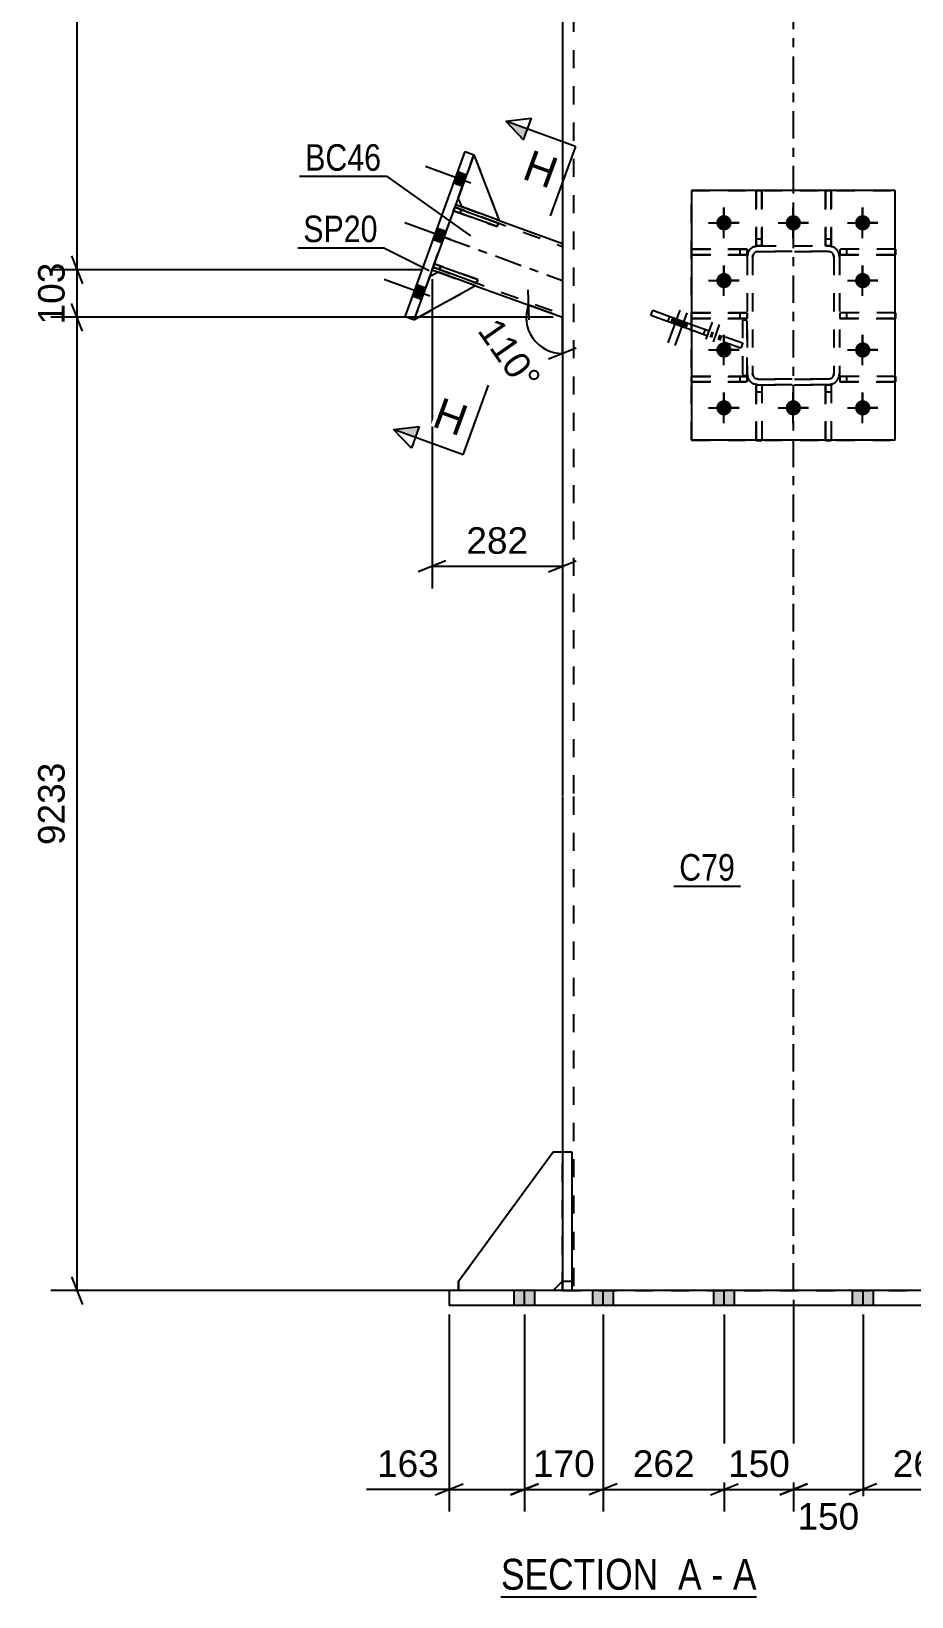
# Model space of a CAD drawing. Header units: millimetres. Extents: x 0 to 841, y 0 to 594.
# Drawn here: x 304.4 to 399.6, y 255.6 to 424.8 of the extents above; entities that cross this region are included whole.
import ezdxf

# ---------------------------------------------------------------- set-up
doc = ezdxf.new("R2010")
doc.units = ezdxf.units.MM
doc.linetypes.add('DXK_LINE_DOT2', pattern=[3.9198, 1.9599, -1.9599])
doc.linetypes.add('DXK_LINE_DOT3', pattern=[5.9187, 2.979, -0.9799, 0.9799, -0.9799])
doc.styles.add('Arial', font='arial.ttf', dxfattribs={"height": 0.2})
doc.styles.add('Arial Narrow', font='ARIALN.TTF', dxfattribs={"height": 0.2})

# ---------------------------------------------------------------- blocks, each defined once
blk = doc.blocks.new('Unknown-284856934-11 - 4300')
at = {"color": 6, "linetype": 'Continuous'}
blk.add_line((355.2, 255.56), (382.84, 255.56), dxfattribs=at)
at = {"color": 0, "linetype": 'Continuous'}
for points in [[(373.3, 256.31), (373.3, 259.81), (355.2, 259.81), (355.2, 256.31)], [(376.91, 256.31), (376.91, 259.81), (374.35, 259.81), (374.35, 256.31)], [(379.24, 256.31), (379.24, 259.81), (377.96, 259.81), (377.96, 256.31)], [(382.84, 256.31), (382.84, 259.81), (380.29, 259.81), (380.29, 256.31)]]:
    blk.add_wipeout(points, dxfattribs=at)
at = {"color": 7, "linetype": 'Continuous', "style": 'Arial Narrow'}
for s, p in [('SECTION ', (355.2, 256.31)), ('A', (374.35, 256.31)), ('A', (380.29, 256.31)), ('-', (377.96, 256.31))]:
    blk.add_text(s, height=3.34, dxfattribs=at).set_placement(p)
blk = doc.blocks.new('Bolt-284856934-4307 - 4300')
at = {"linetype": 'Continuous'}
for points in [[(356.62, 287.05), (358.87, 287.05), (358.87, 288.65), (356.62, 288.65)], [(356.62, 287.05), (358.87, 287.05), (358.87, 288.65), (356.62, 288.65)], [(356.62, 287.05), (358.87, 287.05), (358.87, 288.65), (356.62, 288.65)], [(356.62, 287.05), (358.87, 287.05), (358.87, 288.65), (356.62, 288.65)], [(356.62, 287.05), (358.87, 287.05), (358.87, 288.65), (356.62, 288.65)], [(356.62, 287.05), (358.87, 287.05), (358.87, 288.65), (356.62, 288.65)], [(356.62, 287.05), (358.87, 287.05), (358.87, 288.65), (356.62, 288.65)], [(356.62, 287.05), (358.87, 287.05), (358.87, 288.65), (356.62, 288.65)], [(365.12, 287.05), (367.37, 287.05), (367.37, 288.65), (365.12, 288.65)], [(365.12, 287.05), (367.37, 287.05), (367.37, 288.65), (365.12, 288.65)], [(365.12, 287.05), (367.37, 287.05), (367.37, 288.65), (365.12, 288.65)], [(365.12, 287.05), (367.37, 287.05), (367.37, 288.65), (365.12, 288.65)], [(378.22, 287.05), (380.47, 287.05), (380.47, 288.65), (378.22, 288.65)], [(378.22, 287.05), (380.47, 287.05), (380.47, 288.65), (378.22, 288.65)], [(378.22, 287.05), (380.47, 287.05), (380.47, 288.65), (378.22, 288.65)], [(378.22, 287.05), (380.47, 287.05), (380.47, 288.65), (378.22, 288.65)], [(393.22, 287.05), (395.47, 287.05), (395.47, 288.65), (393.22, 288.65)], [(393.22, 287.05), (395.47, 287.05), (395.47, 288.65), (393.22, 288.65)], [(393.22, 287.05), (395.47, 287.05), (395.47, 288.65), (393.22, 288.65)], [(393.22, 287.05), (395.47, 287.05), (395.47, 288.65), (393.22, 288.65)], [(406.32, 287.05), (408.57, 287.05), (408.57, 288.65), (406.32, 288.65)], [(406.32, 287.05), (408.57, 287.05), (408.57, 288.65), (406.32, 288.65)], [(406.32, 287.05), (408.57, 287.05), (408.57, 288.65), (406.32, 288.65)], [(406.32, 287.05), (408.57, 287.05), (408.57, 288.65), (406.32, 288.65)], [(414.82, 287.05), (417.07, 287.05), (417.07, 288.65), (414.82, 288.65)], [(414.82, 287.05), (417.07, 287.05), (417.07, 288.65), (414.82, 288.65)], [(414.82, 287.05), (417.07, 287.05), (417.07, 288.65), (414.82, 288.65)], [(414.82, 287.05), (417.07, 287.05), (417.07, 288.65), (414.82, 288.65)], [(414.82, 287.05), (417.07, 287.05), (417.07, 288.65), (414.82, 288.65)], [(414.82, 287.05), (417.07, 287.05), (417.07, 288.65), (414.82, 288.65)], [(414.82, 287.05), (417.07, 287.05), (417.07, 288.65), (414.82, 288.65)], [(414.82, 287.05), (417.07, 287.05), (417.07, 288.65), (414.82, 288.65)]]:
    blk.add_hatch(color=1, dxfattribs=at).paths.add_polyline_path(points)
at = {"color": 1, "linetype": 'Continuous'}
for p, q in [((356.62, 287.05), (356.62, 288.65)), ((356.62, 287.05), (356.62, 288.65)), ((356.62, 287.05), (356.62, 288.65)), ((356.62, 287.05), (356.62, 288.65)), ((356.62, 287.05), (356.62, 288.65)), ((356.62, 287.05), (356.62, 288.65)), ((356.62, 287.05), (356.62, 288.65)), ((356.62, 287.05), (356.62, 288.65)), ((357.75, 287.05), (357.75, 288.65)), ((357.75, 287.05), (357.75, 288.65)), ((357.75, 287.05), (357.75, 288.65)), ((357.75, 287.05), (357.75, 288.65)), ((357.75, 287.05), (357.75, 288.65)), ((357.75, 287.05), (357.75, 288.65)), ((357.75, 287.05), (357.75, 288.65)), ((357.75, 287.05), (357.75, 288.65)), ((358.87, 287.05), (358.87, 288.65)), ((358.87, 287.05), (358.87, 288.65)), ((358.87, 287.05), (358.87, 288.65)), ((358.87, 287.05), (358.87, 288.65)), ((358.87, 287.05), (358.87, 288.65)), ((358.87, 287.05), (358.87, 288.65)), ((358.87, 287.05), (358.87, 288.65)), ((358.87, 287.05), (358.87, 288.65)), ((365.12, 287.05), (365.12, 288.65)), ((365.12, 287.05), (365.12, 288.65)), ((365.12, 287.05), (365.12, 288.65)), ((365.12, 287.05), (365.12, 288.65)), ((366.25, 287.05), (366.25, 288.65)), ((366.25, 287.05), (366.25, 288.65)), ((366.25, 287.05), (366.25, 288.65)), ((366.25, 287.05), (366.25, 288.65)), ((367.37, 287.05), (367.37, 288.65)), ((367.37, 287.05), (367.37, 288.65)), ((367.37, 287.05), (367.37, 288.65)), ((367.37, 287.05), (367.37, 288.65)), ((378.22, 287.05), (378.22, 288.65)), ((378.22, 287.05), (378.22, 288.65)), ((378.22, 287.05), (378.22, 288.65)), ((378.22, 287.05), (378.22, 288.65)), ((379.35, 287.05), (379.35, 288.65)), ((379.35, 287.05), (379.35, 288.65)), ((379.35, 287.05), (379.35, 288.65)), ((379.35, 287.05), (379.35, 288.65)), ((380.47, 287.05), (380.47, 288.65)), ((380.47, 287.05), (380.47, 288.65)), ((380.47, 287.05), (380.47, 288.65)), ((380.47, 287.05), (380.47, 288.65)), ((393.22, 287.05), (393.22, 288.65)), ((393.22, 287.05), (393.22, 288.65)), ((393.22, 287.05), (393.22, 288.65)), ((393.22, 287.05), (393.22, 288.65)), ((394.35, 287.05), (394.35, 288.65)), ((394.35, 287.05), (394.35, 288.65)), ((394.35, 287.05), (394.35, 288.65)), ((394.35, 287.05), (394.35, 288.65)), ((395.47, 287.05), (395.47, 288.65)), ((395.47, 287.05), (395.47, 288.65)), ((395.47, 287.05), (395.47, 288.65)), ((395.47, 287.05), (395.47, 288.65)), ((406.32, 287.05), (406.32, 288.65)), ((406.32, 287.05), (406.32, 288.65)), ((406.32, 287.05), (406.32, 288.65)), ((406.32, 287.05), (406.32, 288.65)), ((407.45, 287.05), (407.45, 288.65)), ((407.45, 287.05), (407.45, 288.65)), ((407.45, 287.05), (407.45, 288.65)), ((407.45, 287.05), (407.45, 288.65)), ((408.57, 287.05), (408.57, 288.65)), ((408.57, 287.05), (408.57, 288.65)), ((408.57, 287.05), (408.57, 288.65)), ((408.57, 287.05), (408.57, 288.65)), ((414.82, 287.05), (414.82, 288.65)), ((414.82, 287.05), (414.82, 288.65)), ((414.82, 287.05), (414.82, 288.65)), ((414.82, 287.05), (414.82, 288.65)), ((414.82, 287.05), (414.82, 288.65)), ((414.82, 287.05), (414.82, 288.65)), ((414.82, 287.05), (414.82, 288.65)), ((414.82, 287.05), (414.82, 288.65)), ((415.95, 287.05), (415.95, 288.65)), ((415.95, 287.05), (415.95, 288.65)), ((415.95, 287.05), (415.95, 288.65)), ((415.95, 287.05), (415.95, 288.65)), ((415.95, 287.05), (415.95, 288.65)), ((415.95, 287.05), (415.95, 288.65)), ((415.95, 287.05), (415.95, 288.65)), ((415.95, 287.05), (415.95, 288.65)), ((417.07, 287.05), (417.07, 288.65)), ((417.07, 287.05), (417.07, 288.65)), ((417.07, 287.05), (417.07, 288.65)), ((417.07, 287.05), (417.07, 288.65)), ((417.07, 287.05), (417.07, 288.65)), ((417.07, 287.05), (417.07, 288.65)), ((417.07, 287.05), (417.07, 288.65)), ((417.07, 287.05), (417.07, 288.65))]:
    blk.add_line(p, q, dxfattribs=at)
blk = doc.blocks.new('Part-284856934-4302 - 4300')
at = {"color": 7, "linetype": 'DXK_LINE_DOT2'}
for p, q in [((350.57, 406.75), (352.28, 411.44)), ((352.28, 411.44), (355.02, 404.33)), ((351.02, 405.79), (350.57, 406.75)), ((355.02, 404.33), (351.02, 405.79))]:
    blk.add_line(p, q, dxfattribs=at)
blk = doc.blocks.new('Part-284856934-4303 - 4300')
at = {"color": 7, "linetype": 'DXK_LINE_DOT2'}
blk.add_line((352.28, 411.44), (350.57, 406.75), dxfattribs=at)
at = {"color": 2, "linetype": 'Continuous'}
for p, q in [((352.28, 411.44), (355.02, 404.33)), ((351.02, 405.79), (350.57, 406.75)), ((355.02, 404.33), (351.02, 405.79))]:
    blk.add_line(p, q, dxfattribs=at)
blk = doc.blocks.new('Part-284856934-4304 - 4300')
at = {"color": 7, "linetype": 'DXK_LINE_DOT2'}
for p, q in [((347.5, 398.29), (345.79, 393.59)), ((348.46, 398.74), (347.5, 398.29)), ((352.45, 397.28), (348.46, 398.74)), ((345.79, 393.59), (352.45, 397.28))]:
    blk.add_line(p, q, dxfattribs=at)
blk = doc.blocks.new('Part-284856934-4305 - 4300')
at = {"color": 7, "linetype": 'DXK_LINE_DOT2'}
blk.add_line((347.5, 398.29), (345.79, 393.59), dxfattribs=at)
at = {"color": 2, "linetype": 'Continuous'}
for p, q in [((348.46, 398.74), (347.5, 398.29)), ((352.45, 397.28), (348.46, 398.74)), ((352.45, 397.28), (345.79, 393.59))]:
    blk.add_line(p, q, dxfattribs=at)
blk = doc.blocks.new('Part-284856934-4377 - 4300')
at = {"color": 7, "linetype": 'DXK_LINE_DOT2'}
for p, q in [((361.85, 288.65), (361.85, 303.65)), ((361.85, 303.65), (362.85, 303.65)), ((362.85, 303.65), (362.85, 288.65)), ((361.85, 289.65), (362.85, 289.65)), ((362.85, 288.65), (361.85, 288.65))]:
    blk.add_line(p, q, dxfattribs=at)
blk = doc.blocks.new('Part-284856934-4308 - 4300')
at = {"color": 2, "linetype": 'Continuous'}
for p, q in [((347.86, 399.28), (347.99, 399.65)), ((347.99, 399.65), (352.69, 397.94)), ((352.55, 397.57), (347.86, 399.28)), ((352.69, 397.94), (352.55, 397.57))]:
    blk.add_line(p, q, dxfattribs=at)
at = {"color": 7, "linetype": 'DXK_LINE_DOT2'}
blk.add_line((348.56, 399.02), (348.7, 399.4), dxfattribs=at)
blk = doc.blocks.new('Part-284856934-4309 - 4300')
at = {"color": 2, "linetype": 'Continuous'}
for p, q in [((350.08, 405.38), (350.22, 405.76)), ((354.78, 403.67), (350.08, 405.38)), ((350.22, 405.76), (354.91, 404.05)), ((354.91, 404.05), (354.78, 403.67))]:
    blk.add_line(p, q, dxfattribs=at)
at = {"color": 7, "linetype": 'DXK_LINE_DOT2'}
blk.add_line((350.78, 405.13), (350.92, 405.5), dxfattribs=at)
blk = doc.blocks.new('Part-284856934-4310 - 4300')
at = {"color": 7, "linetype": 'DXK_LINE_DOT2'}
for p, q in [((347.99, 399.65), (347.86, 399.28)), ((352.69, 397.94), (347.99, 399.65)), ((348.7, 399.4), (348.56, 399.02)), ((347.86, 399.28), (352.55, 397.57)), ((352.55, 397.57), (352.69, 397.94))]:
    blk.add_line(p, q, dxfattribs=at)
blk = doc.blocks.new('Bolt-284856934-4360 - 4300')
at = {"linetype": 'Continuous'}
for points in [[(351.04, 408.01), (351.48, 409.24), (350.54, 409.58), (350.1, 408.36)], [(351.04, 408.01), (351.48, 409.24), (350.54, 409.58), (350.1, 408.36)], [(351.04, 408.01), (351.48, 409.24), (350.54, 409.58), (350.1, 408.36)], [(348.81, 401.91), (349.26, 403.13), (348.32, 403.47), (347.87, 402.25)], [(348.81, 401.91), (349.26, 403.13), (348.32, 403.47), (347.87, 402.25)], [(346.59, 395.8), (347.03, 397.02), (346.09, 397.36), (345.65, 396.14)], [(346.59, 395.8), (347.03, 397.02), (346.09, 397.36), (345.65, 396.14)], [(346.59, 395.8), (347.03, 397.02), (346.09, 397.36), (345.65, 396.14)]]:
    blk.add_hatch(color=1, dxfattribs=at).paths.add_polyline_path(points)
at = {"color": 1, "linetype": 'Continuous'}
for p, q in [((351.96, 408.37), (347.03, 410.16)), ((351.96, 408.37), (347.03, 410.16)), ((351.96, 408.37), (347.03, 410.16)), ((351.48, 409.24), (350.54, 409.58)), ((351.48, 409.24), (350.54, 409.58)), ((351.48, 409.24), (350.54, 409.58)), ((351.04, 408.01), (350.1, 408.36)), ((351.04, 408.01), (350.1, 408.36)), ((351.04, 408.01), (350.1, 408.36)), ((349.74, 402.26), (344.81, 404.06)), ((349.74, 402.26), (344.81, 404.06)), ((349.26, 403.13), (348.32, 403.47)), ((349.26, 403.13), (348.32, 403.47)), ((348.81, 401.91), (347.87, 402.25)), ((348.81, 401.91), (347.87, 402.25)), ((347.52, 396.15), (342.58, 397.95)), ((347.52, 396.15), (342.58, 397.95)), ((347.52, 396.15), (342.58, 397.95)), ((346.59, 395.8), (345.65, 396.14)), ((346.59, 395.8), (345.65, 396.14)), ((346.59, 395.8), (345.65, 396.14)), ((347.03, 397.02), (346.09, 397.36)), ((347.03, 397.02), (346.09, 397.36)), ((347.03, 397.02), (346.09, 397.36))]:
    blk.add_line(p, q, dxfattribs=at)
blk = doc.blocks.new('Part-284856934-4311 - 4300')
at = {"color": 7, "linetype": 'DXK_LINE_DOT2'}
for p, q in [((350.22, 405.76), (350.08, 405.38)), ((350.08, 405.38), (354.78, 403.67)), ((354.91, 404.05), (350.22, 405.76)), ((350.92, 405.5), (350.78, 405.13)), ((354.78, 403.67), (354.91, 404.05))]:
    blk.add_line(p, q, dxfattribs=at)
blk = doc.blocks.new('Part-284856934-4379 - 4300')
at = {"color": 2, "linetype": 'Continuous'}
for p, q in [((361.85, 303.65), (361.85, 288.65)), ((361.85, 303.65), (362.85, 303.65)), ((362.85, 303.65), (362.85, 288.65)), ((361.85, 289.65), (362.85, 289.65))]:
    blk.add_line(p, q, dxfattribs=at)
at = {"color": 7, "linetype": 'DXK_LINE_DOT2'}
blk.add_line((361.85, 288.65), (362.85, 288.65), dxfattribs=at)
blk = doc.blocks.new('Part-284856934-4452 - 4300')
at = {"color": 7, "linetype": 'DXK_LINE_DOT2'}
for p, q in [((390.3, 407.58), (390.3, 401.58)), ((390.9, 407.58), (390.3, 407.58)), ((390.9, 401.58), (390.9, 407.58)), ((390.3, 402.33), (390.9, 402.33)), ((390.3, 401.58), (390.9, 401.58))]:
    blk.add_line(p, q, dxfattribs=at)
blk = doc.blocks.new('Part-284856934-4450 - 4300')
at = {"color": 7, "linetype": 'DXK_LINE_DOT2'}
for p, q in [((375.81, 394.35), (381.81, 394.35)), ((375.81, 393.75), (375.81, 394.35)), ((381.06, 393.75), (381.06, 394.35)), ((381.81, 394.35), (381.81, 393.75)), ((381.81, 393.75), (375.81, 393.75))]:
    blk.add_line(p, q, dxfattribs=at)
blk = doc.blocks.new('Part-284856934-4396 - 4300')
at = {"color": 7, "linetype": 'DXK_LINE_DOT2'}
for p, q in [((381.81, 393.57), (381.31, 393.57)), ((381.31, 393.57), (381.31, 387.57)), ((381.81, 393.57), (381.31, 393.57)), ((381.81, 387.57), (381.81, 393.57)), ((381.31, 387.57), (381.81, 387.57)), ((381.31, 387.57), (381.81, 387.57))]:
    blk.add_line(p, q, dxfattribs=at)
blk = doc.blocks.new('Part-284856934-4460 - 4300')
at = {"color": 7, "linetype": 'DXK_LINE_DOT2'}
for p, q in [((382.8, 380.55), (382.8, 386.55)), ((382.8, 386.55), (383.4, 386.55)), ((383.4, 386.55), (383.4, 380.55)), ((382.8, 385.8), (383.4, 385.8)), ((383.4, 380.55), (382.8, 380.55))]:
    blk.add_line(p, q, dxfattribs=at)
blk = doc.blocks.new('Part-284856934-4458 - 4300')
at = {"color": 7, "linetype": 'DXK_LINE_DOT2'}
for p, q in [((382.8, 401.58), (382.8, 407.58)), ((382.8, 407.58), (383.4, 407.58)), ((383.4, 407.58), (383.4, 401.58)), ((382.8, 402.33), (383.4, 402.33)), ((383.4, 401.58), (382.8, 401.58))]:
    blk.add_line(p, q, dxfattribs=at)
blk = doc.blocks.new('Part-284856934-4456 - 4300')
at = {"color": 7, "linetype": 'DXK_LINE_DOT2'}
for p, q in [((382.8, 386.55), (383.4, 386.55)), ((382.8, 386.55), (382.8, 380.58)), ((383.4, 386.55), (383.4, 380.58)), ((382.8, 385.8), (383.4, 385.8))]:
    blk.add_line(p, q, dxfattribs=at)
at = {"color": 2, "linetype": 'Continuous'}
for p, q in [((382.8, 380.58), (382.8, 380.55)), ((382.8, 380.55), (383.4, 380.55)), ((383.4, 380.58), (383.4, 380.55))]:
    blk.add_line(p, q, dxfattribs=at)
blk = doc.blocks.new('Part-284856934-4344 - 4300')
at = {"color": 7, "linetype": 'DXK_LINE_DOT2'}
for p, q in [((382.55, 401.49), (383.01, 401.58)), ((383.01, 401.58), (382.55, 401.49)), ((383.01, 401.58), (390.61, 401.58)), ((383.01, 401.58), (383.01, 401.58)), ((383.01, 401.58), (390.61, 401.58)), ((390.61, 401.58), (390.61, 401.58)), ((390.61, 401.58), (391.07, 401.49)), ((391.07, 401.49), (390.61, 401.58)), ((381.81, 400.38), (381.9, 400.84)), ((381.9, 400.84), (381.81, 400.38)), ((381.81, 400.38), (381.81, 387.78)), ((382.46, 400.61), (382.41, 400.38)), ((382.41, 400.38), (382.46, 400.61)), ((382.41, 400.38), (382.41, 387.78)), ((383.01, 400.98), (382.78, 400.93)), ((382.78, 400.93), (383.01, 400.98)), ((383.01, 400.98), (390.61, 400.98)), ((383.01, 400.98), (383.01, 400.98)), ((390.61, 400.98), (383.01, 400.98)), ((390.61, 400.98), (390.61, 400.98)), ((390.84, 400.93), (390.61, 400.98)), ((390.61, 400.98), (390.84, 400.93)), ((391.21, 400.38), (391.17, 400.61)), ((391.17, 400.61), (391.21, 400.38)), ((391.21, 400.38), (391.21, 387.78)), ((391.72, 400.84), (391.81, 400.38)), ((391.81, 400.38), (391.72, 400.84)), ((391.81, 400.38), (391.81, 387.78)), ((381.9, 387.32), (381.81, 387.78)), ((381.81, 387.78), (381.9, 387.32)), ((382.41, 387.78), (382.46, 387.55)), ((382.46, 387.55), (382.41, 387.78)), ((391.17, 387.55), (391.21, 387.78)), ((391.21, 387.78), (391.17, 387.55)), ((391.81, 387.78), (391.72, 387.32)), ((391.72, 387.32), (391.81, 387.78)), ((383.01, 386.58), (382.55, 386.67)), ((382.55, 386.67), (383.01, 386.58)), ((382.78, 387.23), (383.01, 387.18)), ((383.01, 387.18), (382.78, 387.23)), ((383.01, 387.18), (390.61, 387.18)), ((383.01, 387.18), (383.01, 387.18)), ((390.61, 387.18), (383.01, 387.18)), ((383.01, 386.58), (390.61, 386.58)), ((383.01, 386.58), (383.01, 386.58)), ((390.61, 386.58), (383.01, 386.58)), ((390.61, 387.18), (390.84, 387.23)), ((390.84, 387.23), (390.61, 387.18)), ((390.61, 387.18), (390.61, 387.18)), ((391.07, 386.67), (390.61, 386.58)), ((390.61, 386.58), (391.07, 386.67)), ((390.61, 386.58), (390.61, 386.58))]:
    blk.add_line(p, q, dxfattribs=at)
at = {"color": 7, "linetype": 'DXK_LINE_DOT3'}
blk.add_line((386.81, 394.08), (386.81, 394.08), dxfattribs=at)
at = {"color": 7, "linetype": 'DXK_LINE_DOT2'}
for centre, radius, start, end in [((383.01, 400.38), 1.2, 112.5, 157.5), ((383.01, 400.38), 1.2, 112.5, 157.5), ((390.61, 400.38), 1.2, 22.5, 67.5), ((390.61, 400.38), 1.2, 22.5, 67.5), ((383.01, 400.38), 0.6, 112.5, 157.5), ((383.01, 400.38), 0.6, 112.5, 157.5), ((390.61, 400.38), 0.6, 22.5, 67.5), ((390.61, 400.38), 0.6, 22.5, 67.5), ((383.01, 387.78), 0.6, 202.5, 247.5), ((383.01, 387.78), 0.6, 202.5, 247.5), ((390.61, 387.78), 0.6, 292.5, 337.5), ((390.61, 387.78), 0.6, 292.5, 337.5), ((383.01, 387.78), 1.2, 202.5, 247.5), ((383.01, 387.78), 1.2, 202.5, 247.5), ((390.61, 387.78), 1.2, 292.5, 337.5), ((390.61, 387.78), 1.2, 292.5, 337.5)]:
    blk.add_arc(centre, radius, start, end, dxfattribs=at)
blk = doc.blocks.new('Part-284856934-4350 - 4300')
at = {"color": 2, "linetype": 'Continuous'}
for p, q in [((424.1, 288.65), (349.6, 288.65)), ((349.6, 288.65), (349.6, 287.05)), ((424.1, 288.65), (424.1, 287.05)), ((424.1, 287.05), (349.6, 287.05))]:
    blk.add_line(p, q, dxfattribs=at)
blk = doc.blocks.new('Part-284856934-4351 - 4300')
at = {"color": 7, "linetype": 'DXK_LINE_DOT2'}
for p, q in [((382.55, 401.49), (383.01, 401.58)), ((383.01, 401.58), (382.55, 401.49)), ((383.01, 401.58), (390.61, 401.58)), ((383.01, 401.58), (390.61, 401.58)), ((390.61, 401.58), (391.07, 401.49)), ((391.07, 401.49), (390.61, 401.58)), ((381.81, 400.38), (381.9, 400.84)), ((381.9, 400.84), (381.81, 400.38)), ((381.81, 400.38), (381.81, 387.78)), ((382.46, 400.61), (382.41, 400.38)), ((382.41, 400.38), (382.46, 400.61)), ((382.41, 400.38), (382.41, 387.78)), ((383.01, 400.98), (382.78, 400.93)), ((382.78, 400.93), (383.01, 400.98)), ((383.01, 400.98), (390.61, 400.98)), ((383.01, 400.98), (390.61, 400.98)), ((390.84, 400.93), (390.61, 400.98)), ((390.61, 400.98), (390.84, 400.93)), ((391.21, 400.38), (391.17, 400.61)), ((391.17, 400.61), (391.21, 400.38)), ((391.21, 400.38), (391.21, 387.78)), ((391.72, 400.84), (391.81, 400.38)), ((391.81, 400.38), (391.72, 400.84)), ((391.81, 400.38), (391.81, 387.78)), ((381.9, 387.32), (381.81, 387.78)), ((381.81, 387.78), (381.9, 387.32)), ((382.41, 387.78), (382.46, 387.55)), ((382.46, 387.55), (382.41, 387.78)), ((391.17, 387.55), (391.21, 387.78)), ((391.21, 387.78), (391.17, 387.55)), ((391.81, 387.78), (391.72, 387.32)), ((391.72, 387.32), (391.81, 387.78)), ((383.01, 386.58), (382.55, 386.67)), ((382.55, 386.67), (383.01, 386.58)), ((382.78, 387.23), (383.01, 387.18)), ((383.01, 387.18), (382.78, 387.23)), ((383.01, 387.18), (390.61, 387.18)), ((383.01, 387.18), (390.61, 387.18)), ((383.01, 386.58), (390.61, 386.58)), ((383.01, 386.58), (390.61, 386.58)), ((390.61, 387.18), (390.84, 387.23)), ((390.84, 387.23), (390.61, 387.18)), ((391.07, 386.67), (390.61, 386.58)), ((390.61, 386.58), (391.07, 386.67))]:
    blk.add_line(p, q, dxfattribs=at)
at = {"color": 7, "linetype": 'DXK_LINE_DOT3'}
blk.add_line((386.81, 394.08), (386.81, 394.08), dxfattribs=at)
at = {"color": 7, "linetype": 'DXK_LINE_DOT2'}
for centre, radius, start, end in [((383.01, 400.38), 1.2, 112.5, 157.5), ((383.01, 400.38), 1.2, 112.5, 157.5), ((390.61, 400.38), 1.2, 22.5, 67.5), ((390.61, 400.38), 1.2, 22.5, 67.5), ((383.01, 400.38), 0.6, 112.5, 157.5), ((383.01, 400.38), 0.6, 112.5, 157.5), ((390.61, 400.38), 0.6, 22.5, 67.5), ((390.61, 400.38), 0.6, 22.5, 67.5), ((383.01, 387.78), 0.6, 202.5, 247.5), ((383.01, 387.78), 0.6, 202.5, 247.5), ((390.61, 387.78), 0.6, 292.5, 337.5), ((390.61, 387.78), 0.6, 292.5, 337.5), ((383.01, 387.78), 1.2, 202.5, 247.5), ((383.01, 387.78), 1.2, 202.5, 247.5), ((390.61, 387.78), 1.2, 292.5, 337.5), ((390.61, 387.78), 1.2, 292.5, 337.5)]:
    blk.add_arc(centre, radius, start, end, dxfattribs=at)
blk = doc.blocks.new('Bolt-284856934-4363 - 4300')
at = {"linetype": 'Continuous'}
for points in [[(378.49, 404.08, -1), (380.14, 404.08, -1)], [(385.99, 404.08, -1), (387.64, 404.08, -1)], [(393.49, 404.08, -1), (395.14, 404.08, -1)], [(378.49, 397.83, -1), (380.14, 397.83, -1)], [(393.49, 397.83, -1), (395.14, 397.83, -1)], [(378.49, 390.33, -1), (380.14, 390.33, -1)], [(393.49, 390.33, -1), (395.14, 390.33, -1)], [(378.49, 384.08, -1), (380.14, 384.08, -1)], [(385.99, 384.08, -1), (387.64, 384.08, -1)], [(393.49, 384.08, -1), (395.14, 384.08, -1)]]:
    blk.add_hatch(color=1, dxfattribs=at).paths.add_polyline_path(points)
at = {"color": 1, "linetype": 'Continuous'}
for p, q in [((379.31, 402.43), (379.31, 405.73)), ((386.81, 402.43), (386.81, 405.73)), ((394.31, 402.43), (394.31, 405.73)), ((377.66, 404.08), (380.96, 404.08)), ((385.16, 404.08), (388.46, 404.08)), ((392.66, 404.08), (395.96, 404.08)), ((379.31, 396.18), (379.31, 399.48)), ((394.31, 396.18), (394.31, 399.48)), ((377.66, 397.83), (380.96, 397.83)), ((392.66, 397.83), (395.96, 397.83)), ((379.31, 388.68), (379.31, 391.98)), ((394.31, 388.68), (394.31, 391.98)), ((377.66, 390.33), (380.96, 390.33)), ((392.66, 390.33), (395.96, 390.33)), ((379.31, 382.43), (379.31, 385.73)), ((386.81, 382.43), (386.81, 385.73)), ((394.31, 382.43), (394.31, 385.73)), ((377.66, 384.08), (380.96, 384.08)), ((385.16, 384.08), (388.46, 384.08)), ((392.66, 384.08), (395.96, 384.08))]:
    blk.add_line(p, q, dxfattribs=at)
blk = doc.blocks.new('Bolt-284856934-4365 - 4300')
at = {"color": 1, "linetype": 'Continuous'}
for p, q in [((379.31, 405.73), (379.31, 404.63)), ((386.81, 405.73), (386.81, 404.63)), ((394.31, 405.73), (394.31, 404.63)), ((377.66, 404.08), (378.76, 404.08)), ((379.31, 402.43), (379.31, 403.53)), ((380.96, 404.08), (379.86, 404.08)), ((385.16, 404.08), (386.26, 404.08)), ((386.81, 402.43), (386.81, 403.53)), ((388.46, 404.08), (387.36, 404.08)), ((392.66, 404.08), (393.76, 404.08)), ((394.31, 402.43), (394.31, 403.53)), ((395.96, 404.08), (394.86, 404.08)), ((379.31, 399.48), (379.31, 398.38)), ((394.31, 399.48), (394.31, 398.38)), ((377.66, 397.83), (378.76, 397.83)), ((380.96, 397.83), (379.86, 397.83)), ((392.66, 397.83), (393.76, 397.83)), ((395.96, 397.83), (394.86, 397.83)), ((379.31, 396.18), (379.31, 397.28)), ((394.31, 396.18), (394.31, 397.28)), ((379.31, 391.98), (379.31, 390.88)), ((394.31, 391.98), (394.31, 390.88)), ((377.66, 390.33), (378.76, 390.33)), ((379.31, 388.68), (379.31, 389.78)), ((380.96, 390.33), (379.86, 390.33)), ((392.66, 390.33), (393.76, 390.33)), ((394.31, 388.68), (394.31, 389.78)), ((395.96, 390.33), (394.86, 390.33)), ((379.31, 385.73), (379.31, 384.63)), ((386.81, 385.73), (386.81, 384.63)), ((394.31, 385.73), (394.31, 384.63)), ((377.66, 384.08), (378.76, 384.08)), ((379.31, 382.43), (379.31, 383.53)), ((380.96, 384.08), (379.86, 384.08)), ((385.16, 384.08), (386.26, 384.08)), ((386.81, 382.43), (386.81, 383.53)), ((388.46, 384.08), (387.36, 384.08)), ((392.66, 384.08), (393.76, 384.08)), ((394.31, 382.43), (394.31, 383.53)), ((395.96, 384.08), (394.86, 384.08))]:
    blk.add_line(p, q, dxfattribs=at)
blk = doc.blocks.new('Part-284856934-4368 - 4300')
at = {"color": 7, "linetype": 'DXK_LINE_DOT2'}
for p, q in [((375.81, 380.58), (375.81, 407.58)), ((397.81, 407.58), (375.81, 407.58)), ((397.81, 380.58), (397.81, 407.58)), ((397.81, 380.58), (375.81, 380.58))]:
    blk.add_line(p, q, dxfattribs=at)
blk = doc.blocks.new('Bolt-284856934-4376 - 4300')
at = {"linetype": 'Continuous'}
for points in [[(374.62, 393.53), (373.77, 393.84), (373.56, 393.28), (374.41, 392.97)], [(375.38, 393.25), (374.53, 393.56), (374.33, 393), (375.17, 392.69)]]:
    blk.add_hatch(color=1, dxfattribs=at).paths.add_polyline_path(points)
at = {"color": 1, "linetype": 'Continuous'}
for p, q in [((374.53, 394.63), (373.25, 391.1)), ((375.3, 394.35), (374.01, 390.82)), ((373.77, 393.84), (373.56, 393.28)), ((374.53, 393.56), (374.33, 393)), ((374.62, 393.53), (374.41, 392.97)), ((375.38, 393.25), (375.17, 392.69))]:
    blk.add_line(p, q, dxfattribs=at)
at = {"color": 1, "linetype": 'DXK_LINE_DOT2'}
for p, q in [((378.04, 393.35), (376.76, 389.83)), ((378.8, 393.07), (377.52, 389.55)), ((377.28, 392.56), (377.07, 392)), ((378.04, 392.29), (377.83, 391.72)), ((378.12, 392.26), (377.92, 391.69)), ((378.88, 391.98), (378.68, 391.41))]:
    blk.add_line(p, q, dxfattribs=at)
blk = doc.blocks.new('Part-284856934-4409 - 4300')
at = {"color": 2, "linetype": 'Continuous'}
for p, q in [((397.81, 407.58), (375.81, 407.58)), ((375.81, 407.58), (375.81, 380.58)), ((397.81, 380.58), (397.81, 407.58)), ((397.81, 380.58), (375.81, 380.58))]:
    blk.add_line(p, q, dxfattribs=at)
at = {"color": 7, "linetype": 'DXK_LINE_DOT2'}
for p, q in [((375.81, 407.58), (397.81, 407.58)), ((375.81, 380.58), (397.81, 380.58))]:
    blk.add_line(p, q, dxfattribs=at)
blk = doc.blocks.new('Part-284856934-4420 - 4300')
at = {"color": 2, "linetype": 'Continuous'}
for p, q in [((344.85, 393.93), (351.34, 411.79)), ((352.28, 411.44), (345.79, 393.59)), ((351.34, 411.79), (352.28, 411.44)), ((345.79, 393.59), (344.85, 393.93))]:
    blk.add_line(p, q, dxfattribs=at)
blk = doc.blocks.new('Part-284856934-4431 - 4300')
at = {"color": 7, "linetype": 'DXK_LINE_DOT2'}
for p, q in [((347.75, 398.99), (350.32, 406.04)), ((350.22, 405.76), (361.85, 401.53)), ((351.02, 405.79), (355.02, 404.33)), ((361.85, 401.85), (361.85, 393.86)), ((347.86, 399.28), (361.85, 394.18)), ((348.46, 398.74), (352.45, 397.28))]:
    blk.add_line(p, q, dxfattribs=at)
at = {"color": 2, "linetype": 'Continuous'}
for p, q in [((350.32, 406.04), (351.02, 405.79)), ((355.02, 404.33), (361.85, 401.85)), ((347.75, 398.99), (348.46, 398.74)), ((352.45, 397.28), (361.85, 393.86))]:
    blk.add_line(p, q, dxfattribs=at)
at = {"color": 7, "linetype": 'DXK_LINE_DOT3'}
blk.add_line((349.04, 402.52), (361.85, 397.85), dxfattribs=at)
blk = doc.blocks.new('Part-284856934-4432 - 4300')
at = {"color": 7, "linetype": 'DXK_LINE_DOT2'}
for p, q in [((375.81, 387.47), (381.81, 387.47)), ((375.81, 386.87), (375.81, 387.47)), ((381.81, 386.87), (375.81, 386.87)), ((381.06, 386.87), (381.06, 387.47)), ((381.81, 387.47), (381.81, 386.87))]:
    blk.add_line(p, q, dxfattribs=at)
blk = doc.blocks.new('Part-284856934-4433 - 4300')
at = {"color": 7, "linetype": 'DXK_LINE_DOT2'}
for p, q in [((381.81, 387.47), (375.81, 387.47)), ((375.81, 387.47), (375.81, 386.87)), ((375.81, 386.87), (381.81, 386.87)), ((381.06, 386.87), (381.06, 387.47)), ((381.81, 386.87), (381.81, 387.47))]:
    blk.add_line(p, q, dxfattribs=at)
blk = doc.blocks.new('Part-284856934-4434 - 4300')
at = {"color": 7, "linetype": 'DXK_LINE_DOT2'}
for p, q in [((381.81, 401.22), (375.81, 401.22)), ((375.81, 401.22), (375.81, 400.62)), ((381.06, 400.62), (381.06, 401.22)), ((381.81, 400.62), (381.81, 401.22)), ((375.81, 400.62), (381.81, 400.62))]:
    blk.add_line(p, q, dxfattribs=at)
blk = doc.blocks.new('Part-284856934-4435 - 4300')
at = {"color": 7, "linetype": 'DXK_LINE_DOT2'}
for p, q in [((381.81, 394.35), (375.81, 394.35)), ((375.81, 394.35), (375.81, 393.75)), ((381.06, 393.75), (381.06, 394.35)), ((381.81, 393.75), (381.81, 394.35)), ((375.81, 393.75), (381.81, 393.75))]:
    blk.add_line(p, q, dxfattribs=at)
blk = doc.blocks.new('Part-284856934-4440 - 4300')
at = {"color": 2, "linetype": 'Continuous'}
for p, q in [((361.85, 450.19), (361.85, 342.15)), ((361.85, 342.05), (361.85, 303.65))]:
    blk.add_line(p, q, dxfattribs=at)
at = {"color": 7, "linetype": 'DXK_LINE_DOT2'}
for p, q in [((363.05, 450.19), (363.05, 342.15)), ((363.05, 342.05), (363.05, 288.65)), ((361.85, 303.65), (361.85, 288.65)), ((361.85, 288.65), (411.85, 288.65))]:
    blk.add_line(p, q, dxfattribs=at)
at = {"color": 7, "linetype": 'DXK_LINE_DOT3'}
for p, q in [((386.85, 342.15), (386.85, 450.19)), ((386.85, 288.65), (386.85, 342.05))]:
    blk.add_line(p, q, dxfattribs=at)
blk = doc.blocks.new('Part-284856934-4441 - 4300')
at = {"color": 2, "linetype": 'Continuous'}
for p, q in [((371.42, 394.06), (371.63, 394.62)), ((371.63, 394.62), (375.81, 393.1)), ((375.81, 392.46), (371.42, 394.06))]:
    blk.add_line(p, q, dxfattribs=at)
at = {"color": 7, "linetype": 'DXK_LINE_DOT2'}
for p, q in [((373.25, 393.39), (373.46, 393.95)), ((375.81, 393.1), (381.34, 391.09)), ((381.13, 390.52), (375.81, 392.46)), ((378.87, 391.34), (379.08, 391.91)), ((381.34, 391.09), (381.13, 390.52))]:
    blk.add_line(p, q, dxfattribs=at)
blk = doc.blocks.new('Part-284856934-4443 - 4300')
at = {"color": 7, "linetype": 'DXK_LINE_DOT2'}
for p, q in [((391.85, 387.47), (391.85, 386.87)), ((397.81, 387.47), (391.85, 387.47)), ((397.81, 386.87), (391.85, 386.87)), ((392.6, 386.87), (392.6, 387.47))]:
    blk.add_line(p, q, dxfattribs=at)
at = {"color": 2, "linetype": 'Continuous'}
for p, q in [((397.81, 387.47), (397.85, 387.47)), ((397.85, 386.87), (397.81, 386.87)), ((397.85, 387.47), (397.85, 386.87))]:
    blk.add_line(p, q, dxfattribs=at)
blk = doc.blocks.new('Part-284856934-4444 - 4300')
at = {"color": 7, "linetype": 'DXK_LINE_DOT2'}
for p, q in [((391.85, 401.22), (391.85, 400.62)), ((397.81, 401.22), (391.85, 401.22)), ((392.6, 400.62), (392.6, 401.22)), ((397.81, 400.62), (391.85, 400.62))]:
    blk.add_line(p, q, dxfattribs=at)
at = {"color": 2, "linetype": 'Continuous'}
for p, q in [((397.81, 401.22), (397.85, 401.22)), ((397.85, 401.22), (397.85, 400.62)), ((397.85, 400.62), (397.81, 400.62))]:
    blk.add_line(p, q, dxfattribs=at)
blk = doc.blocks.new('Part-284856934-4445 - 4300')
at = {"color": 7, "linetype": 'DXK_LINE_DOT2'}
for p, q in [((391.85, 394.35), (391.85, 393.75)), ((397.81, 394.35), (391.85, 394.35)), ((392.6, 393.75), (392.6, 394.35)), ((397.81, 393.75), (391.85, 393.75))]:
    blk.add_line(p, q, dxfattribs=at)
at = {"color": 2, "linetype": 'Continuous'}
for p, q in [((397.81, 394.35), (397.85, 394.35)), ((397.85, 394.35), (397.85, 393.75)), ((397.85, 393.75), (397.81, 393.75))]:
    blk.add_line(p, q, dxfattribs=at)
blk = doc.blocks.new('Part-284856934-4446 - 4300')
at = {"color": 2, "linetype": 'Continuous'}
for p, q in [((350.6, 289.65), (360.85, 303.65)), ((360.85, 303.65), (361.85, 303.65)), ((350.6, 289.65), (350.6, 288.65)), ((361.85, 289.65), (360.85, 288.65))]:
    blk.add_line(p, q, dxfattribs=at)
at = {"color": 7, "linetype": 'DXK_LINE_DOT2'}
for p, q in [((361.85, 303.65), (361.85, 289.65)), ((360.85, 288.65), (350.6, 288.65))]:
    blk.add_line(p, q, dxfattribs=at)
blk = doc.blocks.new('Part-284856934-4447 - 4300')
at = {"color": 7, "linetype": 'DXK_LINE_DOT2'}
for p, q in [((350.6, 289.65), (360.85, 303.65)), ((360.85, 303.65), (361.85, 303.65)), ((361.85, 303.65), (361.85, 289.65)), ((350.6, 288.65), (350.6, 289.65)), ((361.85, 289.65), (360.85, 288.65)), ((360.85, 288.65), (350.6, 288.65))]:
    blk.add_line(p, q, dxfattribs=at)
blk = doc.blocks.new('Part-284856934-4449 - 4300')
at = {"color": 7, "linetype": 'DXK_LINE_DOT2'}
for p, q in [((375.81, 401.22), (381.81, 401.22)), ((375.81, 400.62), (375.81, 401.22)), ((381.06, 400.62), (381.06, 401.22)), ((381.81, 401.22), (381.81, 400.62)), ((381.81, 400.62), (375.81, 400.62))]:
    blk.add_line(p, q, dxfattribs=at)
blk = doc.blocks.new('Part-284856934-4451 - 4300')
at = {"color": 7, "linetype": 'DXK_LINE_DOT2'}
for p, q in [((382.8, 407.58), (382.8, 401.58)), ((383.4, 407.58), (382.8, 407.58)), ((383.4, 401.58), (383.4, 407.58)), ((382.8, 402.33), (383.4, 402.33)), ((382.8, 401.58), (383.4, 401.58))]:
    blk.add_line(p, q, dxfattribs=at)
blk = doc.blocks.new('Part-284856934-4453 - 4300')
at = {"color": 7, "linetype": 'DXK_LINE_DOT2'}
for p, q in [((397.85, 387.47), (391.85, 387.47)), ((391.85, 387.47), (391.85, 386.87)), ((391.85, 386.87), (397.85, 386.87)), ((392.6, 386.87), (392.6, 387.47)), ((397.85, 386.87), (397.85, 387.47))]:
    blk.add_line(p, q, dxfattribs=at)
blk = doc.blocks.new('Part-284856934-4454 - 4300')
at = {"color": 7, "linetype": 'DXK_LINE_DOT2'}
for p, q in [((397.85, 401.22), (391.85, 401.22)), ((391.85, 401.22), (391.85, 400.62)), ((392.6, 400.62), (392.6, 401.22)), ((397.85, 400.62), (397.85, 401.22)), ((391.85, 400.62), (397.85, 400.62))]:
    blk.add_line(p, q, dxfattribs=at)
blk = doc.blocks.new('Part-284856934-4455 - 4300')
at = {"color": 7, "linetype": 'DXK_LINE_DOT2'}
for p, q in [((397.85, 394.35), (391.85, 394.35)), ((391.85, 394.35), (391.85, 393.75)), ((392.6, 393.75), (392.6, 394.35)), ((397.85, 393.75), (397.85, 394.35)), ((391.85, 393.75), (397.85, 393.75))]:
    blk.add_line(p, q, dxfattribs=at)
blk = doc.blocks.new('Part-284856934-4457 - 4300')
at = {"color": 7, "linetype": 'DXK_LINE_DOT2'}
for p, q in [((390.9, 386.55), (390.3, 386.55)), ((390.3, 386.55), (390.3, 380.58)), ((390.9, 386.55), (390.9, 380.58)), ((390.3, 385.8), (390.9, 385.8))]:
    blk.add_line(p, q, dxfattribs=at)
at = {"color": 2, "linetype": 'Continuous'}
for p, q in [((390.3, 380.58), (390.3, 380.55)), ((390.3, 380.55), (390.9, 380.55)), ((390.9, 380.58), (390.9, 380.55))]:
    blk.add_line(p, q, dxfattribs=at)
blk = doc.blocks.new('Part-284856934-4459 - 4300')
at = {"color": 7, "linetype": 'DXK_LINE_DOT2'}
for p, q in [((390.3, 401.58), (390.3, 407.58)), ((390.3, 407.58), (390.9, 407.58)), ((390.9, 407.58), (390.9, 401.58)), ((390.3, 402.33), (390.9, 402.33)), ((390.9, 401.58), (390.3, 401.58))]:
    blk.add_line(p, q, dxfattribs=at)
blk = doc.blocks.new('Part-284856934-4461 - 4300')
at = {"color": 7, "linetype": 'DXK_LINE_DOT2'}
for p, q in [((390.3, 380.55), (390.3, 386.55)), ((390.3, 386.55), (390.9, 386.55)), ((390.9, 386.55), (390.9, 380.55)), ((390.3, 385.8), (390.9, 385.8)), ((390.9, 380.55), (390.3, 380.55))]:
    blk.add_line(p, q, dxfattribs=at)
blk = doc.blocks.new('StraightDimension-284856934-13336 - 4300')
at = {"color": 7, "linetype": 'Continuous'}
for p, q in [((357.75, 286.05), (357.75, 264.76)), ((366.25, 286.05), (366.25, 264.76)), ((356.25, 266.56), (359.25, 267.76)), ((367.75, 267.76), (364.75, 266.56)), ((357.75, 267.16), (366.25, 267.16))]:
    blk.add_line(p, q, dxfattribs=at)
at = {"color": 0}
blk.add_wipeout([(365.93, 267.91), (365.93, 272.11), (358.06, 272.11), (358.06, 267.91)], dxfattribs=at)
at = {"color": 3, "style": 'Arial'}
blk.add_text('170', height=2.865, dxfattribs=at).set_placement((358.66, 268.51))
blk = doc.blocks.new('StraightDimension-284856934-13337 - 4300')
at = {"color": 7, "linetype": 'Continuous'}
for p, q in [((349.6, 286.05), (349.6, 264.76)), ((357.75, 286.05), (357.75, 264.76)), ((348.1, 266.56), (351.1, 267.76)), ((359.25, 267.76), (356.25, 266.56)), ((349.6, 267.16), (357.75, 267.16))]:
    blk.add_line(p, q, dxfattribs=at)
at = {"color": 0}
blk.add_wipeout([(349.07, 267.91), (349.07, 272.11), (341.2, 272.11), (341.2, 267.91)], dxfattribs=at)
at = {"color": 7, "linetype": 'Continuous'}
blk.add_line((349.6, 267.16), (340.68, 267.16), dxfattribs=at)
blk.add_line((349.6, 267.16), (340.68, 267.16), dxfattribs=at)
at = {"color": 3, "style": 'Arial'}
blk.add_text('163', height=2.865, dxfattribs=at).set_placement((341.8, 268.51))
blk = doc.blocks.new('AngleDimension-284856934-4700 - 4300')
at = {"color": 7, "linetype": 'Continuous'}
for p, q in [((358.11, 396.82), (358.21, 393.59)), ((360.91, 394.21), (358.16, 395.21)), ((358.16, 395.21), (361.85, 393.86)), ((361.85, 389.94), (361.85, 393.86)), ((363.35, 390.54), (360.35, 389.34))]:
    blk.add_line(p, q, dxfattribs=at)
blk.add_arc((361.85, 393.86), 3.92, 160, 270, dxfattribs=at)
at = {"color": 0}
blk.add_wipeout([(357.17, 384.81), (360.61, 387.22), (355.18, 394.98), (351.74, 392.57)], dxfattribs=at)
at = {"color": 3, "style": 'Arial'}
blk.add_text('110°', height=2.865, rotation=-54.9982, dxfattribs=at).set_placement((352.58, 392.42))
blk = doc.blocks.new('StraightDimension-284856934-13335 - 4300')
at = {"color": 7, "linetype": 'Continuous'}
for p, q in [((366.25, 286.05), (366.25, 264.76)), ((379.35, 286.05), (379.35, 264.76)), ((367.75, 267.76), (364.75, 266.56)), ((377.85, 266.56), (380.85, 267.76)), ((366.25, 267.16), (379.35, 267.16))]:
    blk.add_line(p, q, dxfattribs=at)
at = {"color": 0}
blk.add_wipeout([(376.73, 267.91), (376.73, 272.11), (368.86, 272.11), (368.86, 267.91)], dxfattribs=at)
at = {"color": 3, "style": 'Arial'}
blk.add_text('262', height=2.865, dxfattribs=at).set_placement((369.46, 268.51))
blk = doc.blocks.new('StraightDimension-284856934-4641 - 4300')
at = {"color": 7, "linetype": 'Continuous'}
for p, q in [((308.77, 400.49), (309.97, 397.49)), ((346.75, 398.99), (306.52, 398.99)), ((309.37, 393.86), (309.37, 398.99)), ((309.97, 392.36), (308.77, 395.36)), ((360.85, 393.86), (306.52, 393.86))]:
    blk.add_line(p, q, dxfattribs=at)
at = {"color": 0}
blk.add_wipeout([(308.62, 400.36), (304.42, 400.36), (304.42, 392.49), (308.62, 392.49)], dxfattribs=at)
at = {"color": 3, "style": 'Arial'}
blk.add_text('103', height=2.865, rotation=90.0002, dxfattribs=at).set_placement((308.02, 393.09))
blk = doc.blocks.new('StraightDimension-284856934-4649 - 4300')
at = {"color": 7, "linetype": 'Continuous'}
for p, q in [((309.97, 392.36), (308.77, 395.36)), ((360.85, 393.86), (306.52, 393.86)), ((309.37, 288.65), (309.37, 393.86)), ((308.77, 290.15), (309.97, 287.15)), ((360.85, 288.65), (306.52, 288.65))]:
    blk.add_line(p, q, dxfattribs=at)
at = {"color": 0}
blk.add_wipeout([(308.62, 346.3), (304.42, 346.3), (304.42, 336.21), (308.62, 336.21)], dxfattribs=at)
at = {"color": 3, "style": 'Arial'}
blk.add_text('9233', height=2.865, rotation=90.0002, dxfattribs=at).set_placement((308.02, 336.81))
blk = doc.blocks.new('StraightDimension-284856934-4523 - 4300')
at = {"color": 7, "linetype": 'Continuous'}
for p, q in [((347.75, 397.99), (347.75, 364.55)), ((361.85, 393.18), (361.85, 364.55)), ((349.25, 367.55), (346.25, 366.35)), ((360.35, 366.35), (363.35, 367.55)), ((347.75, 366.95), (361.85, 366.95))]:
    blk.add_line(p, q, dxfattribs=at)
at = {"color": 0}
blk.add_wipeout([(358.74, 367.7), (358.74, 371.9), (350.86, 371.9), (350.86, 367.7)], dxfattribs=at)
at = {"color": 3, "style": 'Arial'}
blk.add_text('282', height=2.865, dxfattribs=at).set_placement((351.46, 368.3))
blk = doc.blocks.new('StraightDimension-284856934-4633 - 4300')
at = {"color": 7, "linetype": 'Continuous'}
for p, q in [((360.85, 502.75), (306.52, 502.75)), ((309.97, 501.25), (308.77, 504.25)), ((309.37, 398.99), (309.37, 502.75)), ((308.77, 400.49), (309.97, 397.49)), ((346.75, 398.99), (306.52, 398.99))]:
    blk.add_line(p, q, dxfattribs=at)
at = {"color": 0}
blk.add_wipeout([(308.62, 455.92), (304.42, 455.92), (304.42, 445.82), (308.62, 445.82)], dxfattribs=at)
at = {"color": 3, "style": 'Arial'}
blk.add_text('3223', height=2.865, rotation=90.0002, dxfattribs=at).set_placement((308.02, 446.42))
blk = doc.blocks.new('StraightDimension-284856934-13332 - 4300')
at = {"color": 7, "linetype": 'Continuous'}
for p, q in [((394.35, 286.05), (394.35, 264.76)), ((407.45, 286.05), (407.45, 264.76)), ((395.85, 267.76), (392.85, 266.56)), ((405.95, 266.56), (408.95, 267.76)), ((394.35, 267.16), (407.45, 267.16))]:
    blk.add_line(p, q, dxfattribs=at)
at = {"color": 0}
blk.add_wipeout([(404.83, 267.91), (404.83, 272.11), (396.96, 272.11), (396.96, 267.91)], dxfattribs=at)
at = {"color": 3, "style": 'Arial'}
blk.add_text('262', height=2.865, dxfattribs=at).set_placement((397.56, 268.51))
blk = doc.blocks.new('StraightDimension-284856934-13333 - 4300')
at = {"color": 7, "linetype": 'Continuous'}
for p, q in [((386.85, 287.65), (386.85, 264.31)), ((394.35, 286.05), (394.35, 264.31)), ((385.35, 266.56), (388.35, 267.76)), ((395.85, 267.76), (392.85, 266.56)), ((386.85, 267.16), (394.35, 267.16))]:
    blk.add_line(p, q, dxfattribs=at)
at = {"color": 0}
blk.add_wipeout([(394.53, 262.21), (394.53, 266.41), (386.66, 266.41), (386.66, 262.21)], dxfattribs=at)
at = {"color": 3, "style": 'Arial'}
blk.add_text('150', height=2.865, dxfattribs=at).set_placement((387.26, 262.81))
blk = doc.blocks.new('StraightDimension-284856934-13334 - 4300')
at = {"color": 7, "linetype": 'Continuous'}
for p, q in [((379.35, 286.05), (379.35, 264.76)), ((386.85, 287.65), (386.85, 264.76)), ((377.85, 266.56), (380.85, 267.76)), ((388.35, 267.76), (385.35, 266.56)), ((379.35, 267.16), (386.85, 267.16))]:
    blk.add_line(p, q, dxfattribs=at)
at = {"color": 0}
blk.add_wipeout([(387.03, 267.91), (387.03, 272.11), (379.16, 272.11), (379.16, 267.91)], dxfattribs=at)
at = {"color": 3, "style": 'Arial'}
blk.add_text('150', height=2.865, dxfattribs=at).set_placement((379.76, 268.51))
blk = doc.blocks.new('Mark-284856934-4436 - 4300')
at = {"color": 0}
blk.add_wipeout([(380.51, 332.97), (380.51, 335.97), (374.48, 335.97), (374.48, 332.97)], dxfattribs=at)
blk.add_wipeout([(380.51, 332.97), (380.51, 335.97), (374.48, 335.97), (374.48, 332.97)], dxfattribs=at)
at = {"color": 30, "linetype": 'Continuous'}
blk.add_line((373.88, 332.37), (381.11, 332.37), dxfattribs=at)
at = {"color": 3, "style": 'Arial Narrow'}
blk.add_text('C79', height=2.863, dxfattribs=at).set_placement((374.48, 332.97))
blk = doc.blocks.new('Mark-284856934-4416 - 4300')
at = {"color": 0}
blk.add_wipeout([(341.87, 401.99), (341.87, 404.99), (333.83, 404.99), (333.83, 401.99)], dxfattribs=at)
blk.add_wipeout([(341.87, 401.99), (341.87, 404.99), (333.83, 404.99), (333.83, 401.99)], dxfattribs=at)
at = {"color": 30, "linetype": 'Continuous'}
for p in [(333.23, 401.39), (347.44, 398.89)]:
    blk.add_line(p, (342.47, 401.39), dxfattribs=at)
at = {"color": 3, "style": 'Arial Narrow'}
blk.add_text('SP20', height=2.863, dxfattribs=at).set_placement((333.83, 401.99))
blk = doc.blocks.new('Mark-284856934-4427 - 4300')
at = {"color": 0}
blk.add_wipeout([(342.25, 409.71), (342.25, 412.71), (334.03, 412.71), (334.03, 409.71)], dxfattribs=at)
blk.add_wipeout([(342.25, 409.71), (342.25, 412.71), (334.03, 412.71), (334.03, 409.71)], dxfattribs=at)
at = {"color": 30, "linetype": 'Continuous'}
for p in [(333.43, 409.11), (351.94, 402.66)]:
    blk.add_line(p, (342.85, 409.11), dxfattribs=at)
at = {"color": 3, "style": 'Arial Narrow'}
blk.add_text('BC46', height=2.863, dxfattribs=at).set_placement((334.03, 409.71))
blk = doc.blocks.new('SectionMark-284856934-4729 - 4300')
at = {"linetype": 'Continuous'}
for points in [[(358.08, 414.22), (357.65, 413.04), (355.73, 415.07)], [(346.37, 382.05), (345.95, 380.87), (343.6, 381.73)]]:
    blk.add_hatch(color=6, dxfattribs=at).paths.add_polyline_path(points)
at = {"color": 6, "linetype": 'Continuous'}
for p, q in [((355.73, 415.07), (358.51, 415.39)), ((355.73, 415.07), (357.65, 413.04)), ((357.65, 413.04), (358.51, 415.39)), ((343.6, 381.73), (346.37, 382.05)), ((345.52, 379.7), (343.6, 381.73)), ((346.37, 382.05), (345.52, 379.7))]:
    blk.add_line(p, q, dxfattribs=at)
at = {"color": 0, "linetype": 'Continuous'}
for points in [[(360.51, 407.74), (361.71, 411.03), (358.55, 412.19), (357.35, 408.9)], [(350.77, 380.98), (351.97, 384.27), (348.8, 385.42), (347.61, 382.13)]]:
    blk.add_wipeout(points, dxfattribs=at)
at = {"color": 6, "linetype": 'Continuous'}
for p, q in [((363.25, 412.33), (355.73, 415.07)), ((363.25, 412.33), (360.51, 404.82)), ((351.11, 378.99), (353.85, 386.51)), ((351.11, 378.99), (343.6, 381.73))]:
    blk.add_line(p, q, dxfattribs=at)
at = {"color": 3, "linetype": 'Continuous', "style": 'Arial'}
for p in [(357.35, 408.9), (347.61, 382.13)]:
    blk.add_text('H', height=3.34, rotation=-20.002, dxfattribs=at).set_placement(p)

msp = doc.modelspace()

# ---------------------------------------------------------------- block references
for name in ['Part-284856934-4440 - 4300', 'Part-284856934-4420 - 4300', 'Part-284856934-4302 - 4300', 'Part-284856934-4303 - 4300', 'Bolt-284856934-4360 - 4300', 'Part-284856934-4368 - 4300', 'Part-284856934-4409 - 4300', 'Part-284856934-4458 - 4300', 'Part-284856934-4451 - 4300', 'Part-284856934-4452 - 4300', 'Part-284856934-4459 - 4300', 'Part-284856934-4431 - 4300', 'Part-284856934-4309 - 4300', 'Part-284856934-4311 - 4300', 'Bolt-284856934-4363 - 4300', 'Bolt-284856934-4365 - 4300', 'Part-284856934-4434 - 4300', 'Part-284856934-4449 - 4300', 'Part-284856934-4344 - 4300', 'Part-284856934-4351 - 4300', 'Part-284856934-4444 - 4300', 'Part-284856934-4454 - 4300', 'Part-284856934-4308 - 4300', 'Part-284856934-4310 - 4300', 'Part-284856934-4304 - 4300', 'Part-284856934-4305 - 4300', 'Part-284856934-4441 - 4300', 'Bolt-284856934-4376 - 4300', 'Part-284856934-4450 - 4300', 'Part-284856934-4435 - 4300', 'Part-284856934-4445 - 4300', 'Part-284856934-4455 - 4300', 'Part-284856934-4396 - 4300', 'Part-284856934-4432 - 4300', 'Part-284856934-4433 - 4300', 'Part-284856934-4460 - 4300', 'Part-284856934-4456 - 4300', 'Part-284856934-4457 - 4300', 'Part-284856934-4461 - 4300', 'Part-284856934-4443 - 4300', 'Part-284856934-4453 - 4300', 'Part-284856934-4446 - 4300', 'Part-284856934-4447 - 4300', 'Part-284856934-4377 - 4300', 'Part-284856934-4379 - 4300', 'Part-284856934-4350 - 4300', 'Bolt-284856934-4307 - 4300', 'StraightDimension-284856934-13336 - 4300', 'StraightDimension-284856934-13332 - 4300', 'Unknown-284856934-11 - 4300']:
    msp.add_blockref(name, (0, 0))

# ---------------------------------------------------------------- next in the draw order: block references
for name in ['AngleDimension-284856934-4700 - 4300', 'Mark-284856934-4436 - 4300', 'StraightDimension-284856934-13337 - 4300', 'StraightDimension-284856934-13335 - 4300', 'StraightDimension-284856934-13333 - 4300']:
    msp.add_blockref(name, (0, 0))

# ---------------------------------------------------------------- next in the draw order: block references
for name in ['StraightDimension-284856934-4641 - 4300', 'StraightDimension-284856934-13334 - 4300']:
    msp.add_blockref(name, (0, 0))

# ---------------------------------------------------------------- next in the draw order: block references
msp.add_blockref('StraightDimension-284856934-4649 - 4300', (0, 0))

# ---------------------------------------------------------------- next in the draw order: block references
msp.add_blockref('StraightDimension-284856934-4523 - 4300', (0, 0))

# ---------------------------------------------------------------- next in the draw order: block references
msp.add_blockref('StraightDimension-284856934-4633 - 4300', (0, 0))

# ---------------------------------------------------------------- next in the draw order: block references
msp.add_blockref('Mark-284856934-4416 - 4300', (0, 0))

# ---------------------------------------------------------------- next in the draw order: block references
msp.add_blockref('Mark-284856934-4427 - 4300', (0, 0))

# ---------------------------------------------------------------- next in the draw order: block references
msp.add_blockref('SectionMark-284856934-4729 - 4300', (0, 0))

doc.saveas('drawing.dxf')
